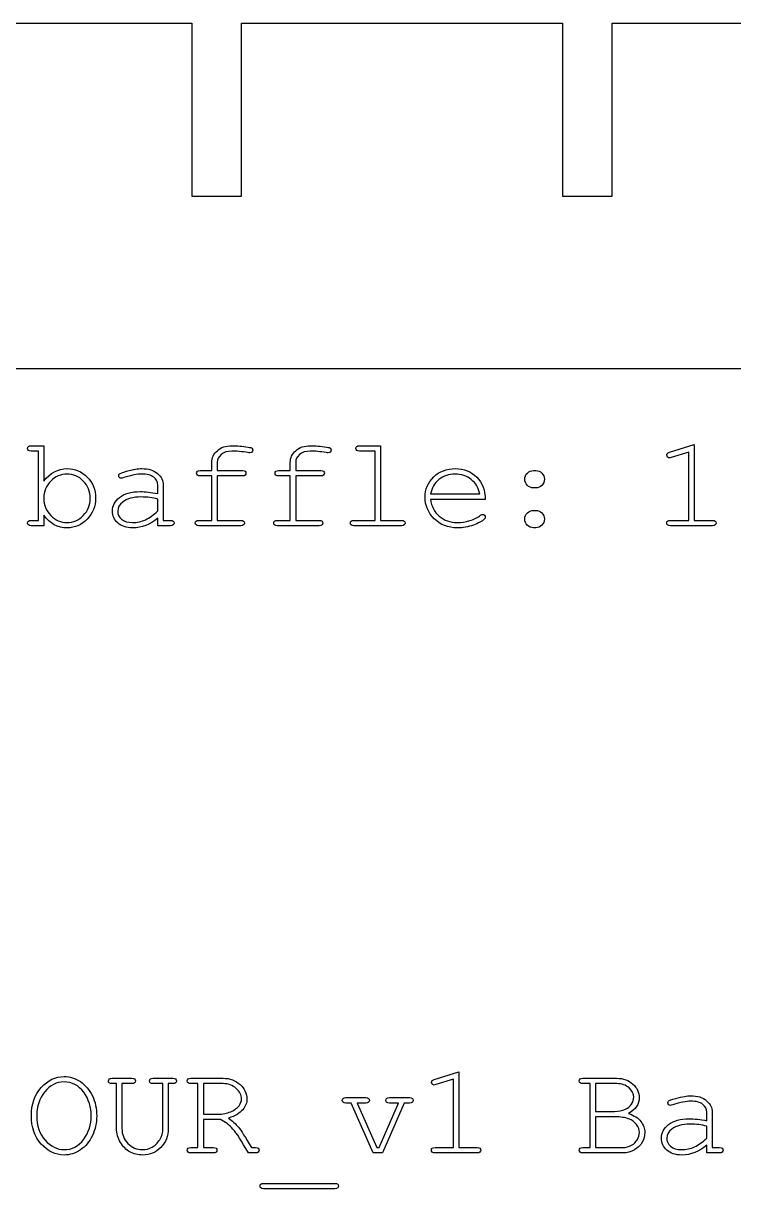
# Model space of a CAD drawing. Extents: x -1 to 217, y 141 to 272.
# Drawn here: x 25.22 to 53.97, y 140.92 to 188.12 of the extents above; entities that cross this region are included whole.
import ezdxf

# ---------------------------------------------------------------- set-up
doc = ezdxf.new("R2010")
doc.units = 0
doc.layers.add('Layer_1', color=7, linetype='CONTINUOUS')

msp = doc.modelspace()

# ---------------------------------------------------------------- linework, layer by layer
at = {"layer": 'Layer_1', "color": 1}
for p, q in [((19.056432, 188.116158), (32.045142, 188.116158)), ((32.045142, 188.116158), (32.045142, 181.110513)), ((34.056433, 181.110513), (34.056433, 188.116158)), ((34.056433, 188.116158), (47.045141, 188.116158)), ((47.045141, 188.116158), (47.045141, 181.110513)), ((49.056431, 181.110513), (49.056431, 188.116158)), ((49.056431, 188.116158), (62.045144, 188.116158)), ((32.045142, 181.110513), (33.050788, 181.110513)), ((33.050788, 181.110513), (34.056433, 181.110513)), ((47.045141, 181.110513), (48.050803, 181.110513)), ((48.050803, 181.110513), (49.056431, 181.110513)), ((213.050792, 174.116157), (3.050788, 174.116157))]:
    msp.add_line(p, q, dxfattribs=at)
at = {"layer": 'Layer_1', "color": 7}
for p, q in [((25.536754, 171.008854), (26.045767, 171.008854)), ((26.045767, 171.008854), (26.045767, 169.569665)), ((38.831033, 171.008854), (39.673359, 171.008854)), ((39.673359, 171.008854), (39.673359, 167.983198)), ((51.378587, 170.740136), (52.370775, 171.052779)), ((52.370775, 171.052779), (52.370775, 167.983198)), ((25.828726, 170.789229), (25.536754, 170.789229)), ((25.828726, 167.983198), (25.828726, 170.789229)), ((39.456317, 170.789229), (38.831033, 170.789229)), ((39.456317, 167.983198), (39.456317, 170.789229)), ((52.153734, 170.753055), (51.445767, 170.530847)), ((52.153734, 167.983198), (52.153734, 170.753055)), ((32.380264, 170.003747), (32.850519, 170.003747)), ((32.850519, 170.003747), (32.850519, 170.331893)), ((33.070143, 170.331893), (33.070143, 170.003747)), ((33.070143, 170.003747), (34.085584, 170.003747)), ((35.555264, 170.003747), (36.025519, 170.003747)), ((36.025519, 170.003747), (36.025519, 170.331893)), ((36.245143, 170.331893), (36.245143, 170.003747)), ((36.245143, 170.003747), (37.260584, 170.003747)), ((45.868329, 170.003747), (45.961347, 170.003747)), ((45.868329, 170.003747), (45.868329, 170.003747)), ((32.850519, 169.784122), (32.380264, 169.784122)), ((32.850519, 167.983198), (32.850519, 169.784122)), ((33.070144, 169.784122), (33.070144, 167.983198)), ((34.085584, 169.784122), (33.070144, 169.784122)), ((36.025519, 169.784122), (35.555264, 169.784122)), ((36.025519, 167.983198), (36.025519, 169.784122)), ((36.245144, 169.784122), (36.245144, 167.983198)), ((37.260584, 169.784122), (36.245144, 169.784122)), ((30.662539, 169.068403), (30.662539, 169.419803)), ((30.882163, 169.419803), (30.882163, 167.983199)), ((41.703726, 169.052901), (43.693268, 169.052901)), ((45.961347, 169.300948), (45.868329, 169.300948)), ((27.929373, 168.879785), (27.929373, 168.879785)), ((30.662539, 168.368188), (30.662539, 168.846195)), ((43.912893, 168.833276), (41.701142, 168.833276)), ((43.912893, 168.833276), (43.912893, 168.833276)), ((26.045767, 168.192488), (26.045767, 167.766157)), ((30.662539, 167.766157), (30.662539, 168.0788)), ((45.868329, 168.388858), (45.961347, 168.388858)), ((45.868329, 168.388858), (45.868329, 168.388858)), ((25.536754, 167.983198), (25.828726, 167.983198)), ((26.045767, 167.766157), (25.536754, 167.766157)), ((31.171552, 167.766157), (30.662539, 167.766157)), ((30.882163, 167.983199), (31.17155, 167.983199)), ((32.326003, 167.983198), (32.850519, 167.983198)), ((34.023574, 167.766157), (32.326003, 167.766157)), ((33.070144, 167.983198), (34.023574, 167.983198)), ((35.501003, 167.983198), (36.025519, 167.983198)), ((37.198574, 167.766157), (35.501003, 167.766157)), ((36.245144, 167.983198), (37.198574, 167.983198)), ((38.603656, 167.983198), (39.456317, 167.983198)), ((40.52602, 167.766157), (38.603656, 167.766157)), ((39.673359, 167.983198), (40.52602, 167.983198)), ((45.961347, 167.688643), (45.868329, 167.688643)), ((51.409593, 167.983198), (52.153734, 167.983198)), ((53.114915, 167.766157), (51.409593, 167.766157)), ((52.370775, 167.983198), (53.114915, 167.983198)), ((28.809937, 145.389229), (29.610922, 145.389229)), ((30.471335, 145.389229), (31.272319, 145.389229)), ((31.997858, 145.389229), (33.31044, 145.389229)), ((41.853592, 145.340136), (42.845776, 145.652779)), ((42.845776, 145.652779), (42.845776, 142.583198)), ((47.870273, 145.389229), (49.234532, 145.389229)), ((28.99339, 145.172188), (28.809939, 145.172188)), ((28.99339, 143.358345), (28.99339, 145.172188)), ((29.610922, 145.172188), (29.210429, 145.172188)), ((29.210429, 145.172188), (29.210429, 143.358345)), ((30.871827, 145.172188), (30.471335, 145.172188)), ((30.871827, 143.358345), (30.871827, 145.172188)), ((31.08887, 145.172188), (31.08887, 143.358345)), ((31.272319, 145.172188), (31.08887, 145.172188)), ((32.28983, 145.172188), (31.997858, 145.172188)), ((32.28983, 142.583198), (32.28983, 145.172188)), ((33.305272, 145.172188), (32.506871, 145.172188)), ((32.506871, 145.172188), (32.506871, 143.931953)), ((42.628733, 145.353055), (41.920768, 145.130847)), ((42.628733, 142.583198), (42.628733, 145.353055)), ((48.162246, 145.172188), (47.870273, 145.172188)), ((48.162246, 142.583198), (48.162246, 145.172188)), ((49.2397, 145.172188), (48.379286, 145.172188)), ((48.379286, 145.172188), (48.379286, 144.045642)), ((38.272927, 144.603747), (39.086831, 144.603747)), ((40.037678, 144.603747), (40.854165, 144.603747)), ((38.495136, 144.384122), (38.272927, 144.384122)), ((39.386554, 142.366157), (38.495136, 144.384122)), ((39.086831, 144.384122), (38.72768, 144.384122)), ((38.72768, 144.384122), (39.523497, 142.583198)), ((39.619098, 142.583198), (40.399412, 144.384122)), ((40.63454, 144.384122), (39.753457, 142.366157)), ((40.399412, 144.384122), (40.037678, 144.384122)), ((40.854165, 144.384122), (40.63454, 144.384122)), ((48.379286, 144.045642), (49.146683, 144.045642)), ((52.887539, 143.668403), (52.887539, 144.019803)), ((53.107157, 144.019803), (53.107157, 142.583199)), ((27.970714, 143.869942), (27.970714, 143.869942)), ((28.190339, 143.869942), (28.190339, 143.869942)), ((32.506871, 143.931953), (33.098566, 143.931953)), ((32.506871, 143.714912), (32.506871, 142.583198)), ((33.196751, 143.714912), (32.506871, 143.714912)), ((49.159602, 143.826017), (48.379286, 143.826017)), ((48.379286, 143.826017), (48.379286, 142.583198)), ((52.887539, 142.968188), (52.887539, 143.446195)), ((31.997858, 142.583198), (32.28983, 142.583198)), ((32.506871, 142.583198), (32.907363, 142.583198)), ((34.452489, 142.583198), (34.617853, 142.583198)), ((39.523497, 142.583198), (39.619098, 142.583198)), ((41.884594, 142.583198), (42.628733, 142.583198)), ((42.845776, 142.583198), (43.589915, 142.583198)), ((47.870273, 142.583198), (48.162246, 142.583198)), ((48.379286, 142.583198), (49.477412, 142.583198)), ((52.887539, 142.366157), (52.887539, 142.6788)), ((53.107157, 142.583199), (53.396544, 142.583199)), ((32.907363, 142.366157), (31.997858, 142.366157)), ((34.617853, 142.366157), (34.328465, 142.366157)), ((39.753457, 142.366157), (39.386554, 142.366157)), ((43.589915, 142.366157), (41.884594, 142.366157)), ((49.492913, 142.366157), (47.870273, 142.366157)), ((53.396551, 142.366157), (52.887539, 142.366157)), ((34.94548, 141.133675), (37.831609, 141.133675)), ((37.831611, 140.916634), (34.945482, 140.916634)), ((37.831609, 140.916633), (37.831611, 140.916634))]:
    msp.add_line(p, q, dxfattribs=at)
for points in [[(25.392062, 170.900333), (25.392062, 170.931336), (25.403259, 170.957174), (25.42565, 170.977848)], [(25.42565, 170.820235), (25.403255, 170.840902), (25.392062, 170.867602), (25.392062, 170.900333)], [(25.42565, 170.977848), (25.448044, 170.998515), (25.485077, 171.00885), (25.536754, 171.008854)], [(33.072728, 170.807316), (33.220865, 170.941671), (33.417236, 171.008851), (33.661839, 171.008854)], [(33.661839, 171.008854), (33.86682, 171.008851), (34.085583, 170.989903), (34.31813, 170.95201)], [(34.31813, 170.95201), (34.405977, 170.938226), (34.458945, 170.921862), (34.477035, 170.902917)], [(34.477035, 170.902917), (34.495118, 170.883966), (34.504163, 170.858989), (34.504163, 170.827986)], [(36.247728, 170.807316), (36.395865, 170.941671), (36.592236, 171.008851), (36.836839, 171.008854)], [(36.836839, 171.008854), (37.04182, 171.008851), (37.260583, 170.989903), (37.49313, 170.95201)], [(37.49313, 170.95201), (37.580977, 170.938226), (37.633945, 170.921862), (37.652035, 170.902917)], [(37.652035, 170.902917), (37.670118, 170.883966), (37.679163, 170.858989), (37.679163, 170.827986)], [(38.683754, 170.900333), (38.683753, 170.931336), (38.694951, 170.957174), (38.717345, 170.977848)], [(38.718637, 170.820235), (38.695381, 170.840902), (38.683754, 170.867602), (38.683754, 170.900333)], [(38.717345, 170.977848), (38.739736, 170.998515), (38.777634, 171.00885), (38.831033, 171.008854)], [(25.536754, 170.789229), (25.485077, 170.789226), (25.448042, 170.799561), (25.42565, 170.820235)], [(32.850519, 170.331893), (32.850518, 170.51448), (32.924588, 170.672954), (33.072728, 170.807316)], [(33.22388, 170.649703), (33.121387, 170.556682), (33.070141, 170.450746), (33.070143, 170.331893)], [(33.661838, 170.789229), (33.472356, 170.789226), (33.32637, 170.742717), (33.22388, 170.649703)], [(34.320712, 170.729801), (34.060605, 170.769417), (33.840981, 170.789226), (33.661838, 170.789229)], [(34.390475, 170.722049), (34.376692, 170.722047), (34.353438, 170.724632), (34.320712, 170.729801)], [(34.473158, 170.751764), (34.452485, 170.731951), (34.424924, 170.722047), (34.390475, 170.722049)], [(34.504163, 170.827986), (34.504161, 170.796978), (34.493823, 170.77157), (34.473158, 170.751764)], [(36.025519, 170.331893), (36.025518, 170.51448), (36.099588, 170.672954), (36.247728, 170.807316)], [(36.39888, 170.649703), (36.296387, 170.556682), (36.245141, 170.450746), (36.245143, 170.331893)], [(36.836838, 170.789229), (36.647356, 170.789226), (36.50137, 170.742717), (36.39888, 170.649703)], [(37.495712, 170.729801), (37.235605, 170.769417), (37.015981, 170.789226), (36.836838, 170.789229)], [(37.565475, 170.722049), (37.551692, 170.722047), (37.528438, 170.724632), (37.495712, 170.729801)], [(37.648158, 170.751764), (37.627485, 170.731951), (37.599924, 170.722047), (37.565475, 170.722049)], [(37.679163, 170.827986), (37.679161, 170.796978), (37.668823, 170.77157), (37.648158, 170.751764)], [(38.831033, 170.789229), (38.779356, 170.789226), (38.74189, 170.799561), (38.718637, 170.820235)], [(51.267484, 170.623864), (51.267483, 170.6497), (51.276095, 170.673815), (51.293321, 170.696211)], [(51.299781, 170.547642), (51.278247, 170.569171), (51.267484, 170.594578), (51.267484, 170.623864)], [(51.293321, 170.696211), (51.307101, 170.709989), (51.335523, 170.72463), (51.378587, 170.740136)], [(51.370836, 170.515344), (51.344998, 170.515341), (51.321312, 170.526107), (51.299781, 170.547642)], [(51.445767, 170.530847), (51.411314, 170.520508), (51.386338, 170.515341), (51.370836, 170.515344)], [(26.045767, 169.569665), (26.307593, 169.910727), (26.62368, 170.081259), (26.994029, 170.081262)], [(26.994029, 170.081262), (27.310976, 170.081259), (27.582277, 169.966279), (27.807933, 169.736321)], [(29.109661, 169.866804), (29.133777, 169.892641), (29.2311, 169.927953), (29.401633, 169.972741)], [(29.401633, 169.972741), (29.670349, 170.045086), (29.873609, 170.081259), (30.011415, 170.081262)], [(30.011415, 170.081262), (30.285298, 170.081259), (30.498894, 170.013649), (30.652202, 169.878432)], [(32.235571, 169.895227), (32.235571, 169.92623), (32.246768, 169.952068), (32.269159, 169.972741)], [(32.269159, 169.972741), (32.291554, 169.993409), (32.328587, 170.003745), (32.380264, 170.003747)], [(34.085584, 170.003747), (34.137259, 170.003745), (34.174293, 169.99341), (34.196689, 169.972741)], [(34.196689, 169.972741), (34.21908, 169.952068), (34.230277, 169.925369), (34.230277, 169.892643)], [(35.410571, 169.895227), (35.410571, 169.92623), (35.421768, 169.952068), (35.444159, 169.972741)], [(35.444159, 169.972741), (35.466554, 169.993409), (35.503587, 170.003745), (35.555264, 170.003747)], [(37.260584, 170.003747), (37.312259, 170.003745), (37.349293, 169.99341), (37.371689, 169.972741)], [(37.371689, 169.972741), (37.39408, 169.952068), (37.405277, 169.925369), (37.405277, 169.892643)], [(41.831625, 169.742781), (42.065029, 169.968433), (42.353986, 170.081259), (42.698497, 170.081262)], [(42.698497, 170.081262), (43.05334, 170.081259), (43.345311, 169.965418), (43.574412, 169.733738)], [(45.621574, 169.902978), (45.691336, 169.970155), (45.773588, 170.003745), (45.868329, 170.003747)], [(45.961347, 170.003747), (46.057808, 170.003745), (46.14049, 169.969294), (46.209394, 169.900394)], [(26.329987, 169.576125), (26.142228, 169.385781), (26.04835, 169.153668), (26.04835, 168.879785)], [(26.988862, 169.861637), (26.737368, 169.861635), (26.517743, 169.766464), (26.329987, 169.576125)], [(27.647736, 169.576125), (27.459976, 169.766464), (27.240351, 169.861635), (26.988862, 169.861637)], [(27.929373, 168.879785), (27.92937, 169.153668), (27.835491, 169.385781), (27.647736, 169.576125)], [(27.807933, 169.736321), (28.033584, 169.50636), (28.146411, 169.224293), (28.146414, 168.89012)], [(29.083824, 169.797041), (29.083823, 169.826323), (29.092435, 169.849577), (29.109661, 169.866804)], [(29.113538, 169.719527), (29.09373, 169.740195), (29.083824, 169.766033), (29.083824, 169.797041)], [(29.184593, 169.688521), (29.157031, 169.688519), (29.133347, 169.698854), (29.113538, 169.719527)], [(29.29053, 169.714359), (29.235408, 169.697131), (29.200095, 169.688519), (29.184593, 169.688521)], [(30.001081, 169.861637), (29.83227, 169.861635), (29.59542, 169.812542), (29.29053, 169.714359)], [(30.497174, 169.729862), (30.38693, 169.81771), (30.221565, 169.861635), (30.001081, 169.861637)], [(30.662539, 169.419803), (30.662537, 169.538657), (30.607415, 169.64201), (30.497174, 169.729862)], [(30.652202, 169.878432), (30.805507, 169.74321), (30.88216, 169.590334), (30.882163, 169.419803)], [(32.269159, 169.815128), (32.246765, 169.835797), (32.235568, 169.862496), (32.235571, 169.895227)], [(32.380264, 169.784122), (32.328587, 169.78412), (32.291552, 169.794455), (32.269159, 169.815128)], [(34.196689, 169.815128), (34.174295, 169.794456), (34.137259, 169.78412), (34.085584, 169.784122)], [(34.230277, 169.892643), (34.230275, 169.861635), (34.219076, 169.835797), (34.196689, 169.815128)], [(35.444159, 169.815128), (35.421765, 169.835797), (35.410568, 169.862496), (35.410571, 169.895227)], [(35.555264, 169.784122), (35.503587, 169.78412), (35.466552, 169.794455), (35.444159, 169.815128)], [(37.371689, 169.815128), (37.349295, 169.794456), (37.312259, 169.78412), (37.260584, 169.784122)], [(37.405277, 169.892643), (37.405275, 169.861635), (37.394076, 169.835797), (37.371689, 169.815128)], [(41.481517, 168.931461), (41.481517, 169.246686), (41.598219, 169.517125), (41.831625, 169.742781)], [(42.04479, 169.639428), (41.862199, 169.491287), (41.748511, 169.295778), (41.703726, 169.052901)], [(42.698497, 169.861637), (42.445281, 169.861635), (42.227379, 169.787565), (42.04479, 169.639428)], [(43.353496, 169.636844), (43.170042, 169.786704), (42.95171, 169.861635), (42.698497, 169.861637)], [(43.693268, 169.052901), (43.650202, 169.292333), (43.536945, 169.486981), (43.353496, 169.636844)], [(43.574412, 169.733738), (43.803509, 169.502053), (43.916336, 169.2019), (43.912893, 168.833276)], [(45.51693, 169.649763), (45.516928, 169.751392), (45.551809, 169.835797), (45.621574, 169.902978)], [(45.620283, 169.4043), (45.551379, 169.473201), (45.516928, 169.555022), (45.51693, 169.649763)], [(46.312747, 169.654931), (46.312745, 169.553299), (46.277864, 169.468894), (46.208102, 169.401717)], [(46.209394, 169.900394), (46.278294, 169.83149), (46.312745, 169.749669), (46.312747, 169.654931)], [(29.112246, 168.913374), (29.305171, 169.070125), (29.586807, 169.148501), (29.957156, 169.148502)], [(29.957156, 169.148502), (30.057062, 169.148501), (30.165582, 169.142041), (30.282717, 169.129123)], [(30.282717, 169.129123), (30.399849, 169.116203), (30.526456, 169.095963), (30.662539, 169.068403)], [(45.868329, 169.300948), (45.771865, 169.300946), (45.689183, 169.335397), (45.620283, 169.4043)], [(46.208102, 169.401717), (46.138337, 169.334536), (46.056085, 169.300946), (45.961347, 169.300948)], [(26.04835, 168.879785), (26.04835, 168.605899), (26.142228, 168.373786), (26.329987, 168.183445)], [(27.647736, 168.183445), (27.835491, 168.373786), (27.92937, 168.605899), (27.929373, 168.879785)], [(28.146414, 168.89012), (28.146411, 168.5525), (28.032292, 168.266557), (27.804057, 168.032291)], [(28.822858, 168.36302), (28.822858, 168.57317), (28.91932, 168.756621), (29.112246, 168.913374)], [(29.241437, 168.727339), (29.107078, 168.625708), (29.039898, 168.504269), (29.039899, 168.36302)], [(29.98041, 168.931461), (29.665183, 168.93146), (29.418859, 168.863419), (29.241437, 168.727339)], [(30.339561, 168.91079), (30.225871, 168.92457), (30.106154, 168.93146), (29.98041, 168.931461)], [(30.662539, 168.846195), (30.560907, 168.875477), (30.453248, 168.897009), (30.339561, 168.91079)], [(41.854879, 168.046502), (41.605971, 168.290242), (41.481517, 168.585228), (41.481517, 168.931461)], [(41.701142, 168.833276), (41.739037, 168.5525), (41.856601, 168.326416), (42.053833, 168.155023)], [(26.994029, 167.680891), (26.615067, 167.680891), (26.29898, 167.851424), (26.045767, 168.192488)], [(26.329987, 168.183445), (26.517743, 167.993103), (26.737368, 167.897932), (26.988862, 167.897932)], [(26.988862, 167.897932), (27.240351, 167.897932), (27.459976, 167.993103), (27.647736, 168.183445)], [(27.804057, 168.032291), (27.575817, 167.798025), (27.305808, 167.680891), (26.994029, 167.680891)], [(29.042483, 167.878554), (28.896066, 168.010328), (28.822858, 168.171817), (28.822858, 168.36302)], [(29.039899, 168.36302), (29.039898, 168.232106), (29.091144, 168.121863), (29.193637, 168.032291)], [(29.193637, 168.032291), (29.296127, 167.942719), (29.445558, 167.897932), (29.64193, 167.897932)], [(30.662539, 168.0788), (30.347311, 167.813527), (30.010553, 167.680891), (29.652265, 167.680891)], [(30.165153, 168.010329), (30.32621, 168.085259), (30.492005, 168.204546), (30.662539, 168.368188)], [(42.786347, 167.680891), (42.414275, 167.680891), (42.103786, 167.802762), (41.854879, 168.046502)], [(42.053833, 168.155023), (42.251064, 167.983629), (42.495235, 167.897932), (42.786347, 167.897932)], [(43.29536, 167.978031), (43.47278, 168.03143), (43.617474, 168.102054), (43.729442, 168.189904)], [(43.87672, 168.034875), (43.794035, 167.948747), (43.647188, 167.868218), (43.436178, 167.793288)], [(43.729442, 168.189904), (43.762169, 168.215742), (43.79059, 168.228661), (43.814708, 168.228662)], [(43.814708, 168.228662), (43.842267, 168.228661), (43.866382, 168.217895), (43.887055, 168.196364)], [(43.918061, 168.120141), (43.918058, 168.090857), (43.904278, 168.062435), (43.87672, 168.034875)], [(43.887055, 168.196364), (43.907724, 168.174832), (43.918057, 168.149424), (43.918061, 168.120141)], [(45.51693, 168.037459), (45.516928, 168.137366), (45.551809, 168.22091), (45.621574, 168.288089)], [(45.620283, 167.790704), (45.551379, 167.858744), (45.516928, 167.940996), (45.51693, 168.037459)], [(45.621574, 168.288089), (45.691336, 168.355268), (45.773588, 168.388858), (45.868329, 168.388858)], [(45.961347, 168.388858), (46.057808, 168.388858), (46.14049, 168.354838), (46.209394, 168.286798)], [(46.312747, 168.040043), (46.312745, 167.940135), (46.277864, 167.856591), (46.208102, 167.789412)], [(46.209394, 168.286798), (46.278294, 168.218756), (46.312745, 168.136505), (46.312747, 168.040043)], [(25.392062, 167.874678), (25.392062, 167.907406), (25.403259, 167.933675), (25.42565, 167.953485)], [(25.42565, 167.797163), (25.403255, 167.817834), (25.392062, 167.843672), (25.392062, 167.874678)], [(25.42565, 167.953485), (25.448044, 167.973294), (25.485077, 167.983198), (25.536754, 167.983198)], [(25.536754, 167.766157), (25.485077, 167.766157), (25.448042, 167.776493), (25.42565, 167.797163)], [(29.652265, 167.680891), (29.392159, 167.680891), (29.188899, 167.746779), (29.042483, 167.878554)], [(29.64193, 167.897932), (29.829686, 167.897932), (30.004094, 167.935398), (30.165153, 168.010329)], [(31.17155, 167.983199), (31.224947, 167.983198), (31.262843, 167.973294), (31.285239, 167.953485)], [(31.285239, 167.797163), (31.262844, 167.776493), (31.224948, 167.766157), (31.171552, 167.766157)], [(31.285239, 167.953485), (31.30763, 167.933675), (31.318827, 167.907406), (31.318827, 167.874678)], [(31.318827, 167.874678), (31.318824, 167.843672), (31.307626, 167.817834), (31.285239, 167.797163)], [(32.181308, 167.874678), (32.181307, 167.907406), (32.192505, 167.933675), (32.214899, 167.953485)], [(32.214899, 167.797163), (32.192505, 167.817834), (32.181308, 167.843672), (32.181308, 167.874678)], [(32.214899, 167.953485), (32.23729, 167.973294), (32.274326, 167.983198), (32.326003, 167.983198)], [(32.326003, 167.766157), (32.274326, 167.766157), (32.237292, 167.776493), (32.214899, 167.797163)], [(34.023574, 167.983198), (34.075248, 167.983198), (34.112283, 167.973294), (34.134678, 167.953485)], [(34.134678, 167.797163), (34.112283, 167.776493), (34.075248, 167.766157), (34.023574, 167.766157)], [(34.134678, 167.953485), (34.157069, 167.933675), (34.168266, 167.907406), (34.16827, 167.874678)], [(34.16827, 167.874678), (34.168267, 167.843672), (34.157069, 167.817834), (34.134678, 167.797163)], [(35.356308, 167.874678), (35.356307, 167.907406), (35.367505, 167.933675), (35.389899, 167.953485)], [(35.389899, 167.797163), (35.367505, 167.817834), (35.356308, 167.843672), (35.356308, 167.874678)], [(35.389899, 167.953485), (35.41229, 167.973294), (35.449326, 167.983198), (35.501003, 167.983198)], [(35.501003, 167.766157), (35.449326, 167.766157), (35.412292, 167.776493), (35.389899, 167.797163)], [(37.198574, 167.983198), (37.250248, 167.983198), (37.287283, 167.973294), (37.309678, 167.953485)], [(37.309678, 167.797163), (37.287283, 167.776493), (37.250248, 167.766157), (37.198574, 167.766157)], [(37.309678, 167.953485), (37.332069, 167.933675), (37.343266, 167.907406), (37.34327, 167.874678)], [(37.34327, 167.874678), (37.343267, 167.843672), (37.332069, 167.817834), (37.309678, 167.797163)], [(38.492552, 167.797163), (38.470158, 167.817834), (38.458961, 167.843672), (38.458964, 167.874678)], [(38.458964, 167.874678), (38.458964, 167.907406), (38.470161, 167.933675), (38.492552, 167.953485)], [(38.492552, 167.953485), (38.514947, 167.973294), (38.551979, 167.983198), (38.603656, 167.983198)], [(38.603656, 167.766157), (38.551979, 167.766157), (38.514945, 167.776493), (38.492552, 167.797163)], [(40.52602, 167.983198), (40.579416, 167.983198), (40.617312, 167.973294), (40.639708, 167.953485)], [(40.639708, 167.797163), (40.617312, 167.776493), (40.579416, 167.766157), (40.52602, 167.766157)], [(40.639708, 167.953485), (40.662099, 167.933675), (40.673296, 167.907406), (40.673296, 167.874678)], [(40.673296, 167.874678), (40.673294, 167.843672), (40.662095, 167.817834), (40.639708, 167.797163)], [(42.786347, 167.897932), (42.948265, 167.897932), (43.117935, 167.924632), (43.29536, 167.978031)], [(43.436178, 167.793288), (43.225164, 167.718357), (43.008554, 167.680891), (42.786347, 167.680891)], [(45.868329, 167.688643), (45.771865, 167.688643), (45.689183, 167.722663), (45.620283, 167.790704)], [(46.208102, 167.789412), (46.138337, 167.722233), (46.056085, 167.688643), (45.961347, 167.688643)], [(51.298489, 167.797163), (51.276095, 167.817834), (51.264897, 167.843672), (51.264901, 167.874678)], [(51.264901, 167.874678), (51.2649, 167.907406), (51.276098, 167.933675), (51.298489, 167.953485)], [(51.298489, 167.953485), (51.32088, 167.973294), (51.357916, 167.983198), (51.409593, 167.983198)], [(51.409593, 167.766157), (51.357916, 167.766157), (51.320881, 167.776493), (51.298489, 167.797163)], [(53.114915, 167.983198), (53.166589, 167.983198), (53.203624, 167.973294), (53.22602, 167.953485)], [(53.22602, 167.797163), (53.203624, 167.776493), (53.166589, 167.766157), (53.114915, 167.766157)], [(53.22602, 167.953485), (53.248411, 167.933675), (53.259608, 167.907406), (53.259608, 167.874678)], [(53.259608, 167.874678), (53.259605, 167.843672), (53.248407, 167.817834), (53.22602, 167.797163)], [(25.943706, 145.014575), (26.209838, 145.31085), (26.517743, 145.458989), (26.867422, 145.458992)], [(26.867422, 145.458992), (27.103409, 145.458989), (27.323895, 145.390087), (27.52888, 145.252286)], [(28.701417, 145.36339), (28.722086, 145.380613), (28.75826, 145.389226), (28.809937, 145.389229)], [(29.610922, 145.389229), (29.662597, 145.389226), (29.699632, 145.379321), (29.722026, 145.359514)], [(30.36023, 145.359514), (30.382621, 145.379321), (30.419656, 145.389225), (30.471335, 145.389229)], [(31.272319, 145.389229), (31.323993, 145.389226), (31.361027, 145.379321), (31.383423, 145.359514)], [(31.886754, 145.359515), (31.909148, 145.379321), (31.946181, 145.389226), (31.997858, 145.389229)], [(33.31044, 145.389229), (33.580878, 145.389226), (33.808684, 145.303529), (33.99386, 145.132139)], [(47.759169, 145.359515), (47.781571, 145.379321), (47.818598, 145.389226), (47.870273, 145.389229)], [(49.234532, 145.389229), (49.504971, 145.389226), (49.725027, 145.311281), (49.894699, 145.155393)], [(25.544505, 143.869942), (25.544505, 144.33675), (25.677572, 144.718294), (25.943706, 145.014575)], [(26.867422, 145.241951), (26.56253, 145.241948), (26.301995, 145.10802), (26.085816, 144.840167)], [(27.663239, 144.820788), (27.458254, 145.101561), (27.192982, 145.241948), (26.867422, 145.241951)], [(27.52888, 145.252286), (27.733861, 145.11448), (27.89535, 144.922416), (28.013347, 144.676094)], [(28.665243, 145.280708), (28.665243, 145.313434), (28.677301, 145.340994), (28.701417, 145.36339)], [(28.698835, 145.201902), (28.67644, 145.221708), (28.665243, 145.247977), (28.665243, 145.280708)], [(28.809939, 145.172188), (28.758262, 145.172185), (28.721228, 145.18209), (28.698835, 145.201902)], [(29.722026, 145.201901), (29.699632, 145.182089), (29.662597, 145.172185), (29.610922, 145.172188)], [(29.722026, 145.359514), (29.744417, 145.339702), (29.755614, 145.313433), (29.755614, 145.280708)], [(29.755614, 145.280708), (29.755613, 145.247976), (29.744417, 145.221708), (29.722026, 145.201901)], [(30.36023, 145.201901), (30.337836, 145.221708), (30.326639, 145.247977), (30.326642, 145.280708)], [(30.326642, 145.280708), (30.32664, 145.313433), (30.337836, 145.339702), (30.36023, 145.359514)], [(30.471335, 145.172188), (30.419656, 145.172185), (30.382621, 145.182089), (30.36023, 145.201901)], [(31.383423, 145.201901), (31.361026, 145.182089), (31.323993, 145.172185), (31.272319, 145.172188)], [(31.383423, 145.359514), (31.405814, 145.339702), (31.417011, 145.313433), (31.417011, 145.280708)], [(31.417011, 145.280708), (31.417009, 145.247976), (31.405811, 145.221708), (31.383423, 145.201901)], [(31.853166, 145.280708), (31.853166, 145.313434), (31.864363, 145.339702), (31.886754, 145.359515)], [(31.886754, 145.201902), (31.864359, 145.221708), (31.853166, 145.247977), (31.853166, 145.280708)], [(31.997858, 145.172188), (31.946181, 145.172185), (31.909147, 145.18209), (31.886754, 145.201902)], [(33.836247, 144.975817), (33.69069, 145.106728), (33.513698, 145.172185), (33.305272, 145.172188)], [(34.05458, 144.562406), (34.054578, 144.707098), (33.9818, 144.844901), (33.836247, 144.975817)], [(33.99386, 145.132139), (34.179032, 144.960742), (34.271619, 144.767387), (34.271621, 144.552071)], [(41.774781, 145.147642), (41.753262, 145.169171), (41.742467, 145.194578), (41.742502, 145.223864)], [(41.742502, 145.223864), (41.742498, 145.2497), (41.75111, 145.273815), (41.768325, 145.296211)], [(41.768325, 145.296211), (41.782119, 145.309989), (41.810528, 145.32463), (41.853592, 145.340136)], [(41.845834, 145.115344), (41.820011, 145.115341), (41.796311, 145.126107), (41.774781, 145.147642)], [(41.920768, 145.130847), (41.886301, 145.120508), (41.861339, 145.115341), (41.845834, 145.115344)], [(47.725585, 145.280708), (47.725585, 145.313434), (47.736768, 145.339702), (47.759169, 145.359515)], [(47.759169, 145.201902), (47.736768, 145.221708), (47.725585, 145.247977), (47.725585, 145.280708)], [(47.870273, 145.172188), (47.818598, 145.172185), (47.781564, 145.18209), (47.759169, 145.201902)], [(49.738376, 145.000364), (49.610907, 145.11491), (49.444682, 145.172185), (49.2397, 145.172188)], [(49.929582, 144.624418), (49.929578, 144.760496), (49.865842, 144.885812), (49.738376, 145.000364)], [(49.894699, 145.155393), (50.064367, 144.9995), (50.149203, 144.816479), (50.149203, 144.606331)], [(26.085816, 144.840167), (25.869636, 144.572308), (25.761546, 144.2489), (25.761546, 143.869942)], [(27.970714, 143.869942), (27.970711, 144.223062), (27.868219, 144.540011), (27.663239, 144.820788)], [(28.013347, 144.676094), (28.131338, 144.429768), (28.190335, 144.16105), (28.190339, 143.869942)], [(33.949935, 144.278185), (34.019696, 144.371201), (34.054578, 144.465941), (34.05458, 144.562406)], [(34.271621, 144.552071), (34.271619, 144.397039), (34.214344, 144.251053), (34.099797, 144.114113)], [(38.161823, 144.415128), (38.139429, 144.435797), (38.128232, 144.462496), (38.128235, 144.495227)], [(38.128235, 144.495227), (38.128235, 144.52623), (38.139432, 144.552068), (38.161823, 144.572741)], [(38.161823, 144.572741), (38.184217, 144.593409), (38.221251, 144.603745), (38.272927, 144.603747)], [(39.086831, 144.603747), (39.138506, 144.603745), (39.175541, 144.59341), (39.197935, 144.572741)], [(39.197935, 144.572741), (39.220326, 144.552068), (39.231523, 144.525369), (39.231523, 144.492643)], [(39.231523, 144.492643), (39.231522, 144.461635), (39.220326, 144.435797), (39.197935, 144.415128)], [(39.892982, 144.495227), (39.89298, 144.52623), (39.904175, 144.552068), (39.926573, 144.572741)], [(39.926573, 144.415128), (39.904179, 144.435797), (39.892982, 144.462496), (39.892982, 144.495227)], [(39.926573, 144.572741), (39.948964, 144.593409), (39.985999, 144.603745), (40.037678, 144.603747)], [(40.854165, 144.603747), (40.907561, 144.603745), (40.945027, 144.59341), (40.966561, 144.572741)], [(40.966561, 144.572741), (40.988091, 144.552068), (40.998855, 144.525369), (40.998858, 144.492643)], [(40.998858, 144.492643), (40.998855, 144.461635), (40.988088, 144.435797), (40.966561, 144.415128)], [(50.149203, 144.606331), (50.149203, 144.341056), (50.007094, 144.1266), (49.722875, 143.962959)], [(49.841729, 144.345365), (49.900294, 144.436658), (49.929578, 144.529675), (49.929582, 144.624418)], [(51.308833, 144.397041), (51.308833, 144.426323), (51.317441, 144.449577), (51.334657, 144.466804)], [(51.334657, 144.466804), (51.358787, 144.492641), (51.456093, 144.527953), (51.626626, 144.572741)], [(52.22608, 144.461637), (52.057269, 144.461635), (51.820421, 144.412542), (51.515529, 144.314359)], [(51.626626, 144.572741), (51.895344, 144.645086), (52.098604, 144.681259), (52.23641, 144.681262)], [(52.722174, 144.329862), (52.611931, 144.41771), (52.446566, 144.461635), (52.22608, 144.461637)], [(52.23641, 144.681262), (52.510292, 144.681259), (52.723889, 144.613649), (52.877195, 144.478432)], [(52.877195, 144.478432), (53.030502, 144.34321), (53.107153, 144.190334), (53.107157, 144.019803)], [(33.098566, 143.931953), (33.288045, 143.931952), (33.459869, 143.966403), (33.614038, 144.035306)], [(34.099797, 144.114113), (33.985245, 143.977169), (33.793612, 143.86305), (33.524897, 143.771756)], [(33.614038, 144.035306), (33.768204, 144.104206), (33.88017, 144.185166), (33.949935, 144.278185)], [(38.272927, 144.384122), (38.221251, 144.38412), (38.184216, 144.394455), (38.161823, 144.415128)], [(39.197935, 144.415128), (39.175541, 144.394456), (39.138506, 144.38412), (39.086831, 144.384122)], [(40.037678, 144.384122), (39.985999, 144.38412), (39.948964, 144.394455), (39.926573, 144.415128)], [(40.966561, 144.415128), (40.945028, 144.394456), (40.907561, 144.38412), (40.854165, 144.384122)], [(49.146683, 144.045642), (49.310323, 144.04564), (49.460183, 144.075784), (49.596267, 144.136075)], [(49.596267, 144.136075), (49.701341, 144.184305), (49.783161, 144.254068), (49.841729, 144.345365)], [(49.722875, 143.962959), (49.948526, 143.881998), (50.11389, 143.774339), (50.218969, 143.639982)], [(51.338537, 144.319527), (51.318711, 144.340195), (51.308833, 144.366033), (51.308833, 144.397041)], [(51.409594, 144.288521), (51.382042, 144.288519), (51.358346, 144.298854), (51.338537, 144.319527)], [(51.515529, 144.314359), (51.460408, 144.297131), (51.425095, 144.288519), (51.409594, 144.288521)], [(52.887539, 144.019803), (52.887535, 144.138657), (52.832417, 144.24201), (52.722174, 144.329862)], [(25.943706, 142.726601), (25.677572, 143.023739), (25.544505, 143.404853), (25.544505, 143.869942)], [(25.761546, 143.869942), (25.761546, 143.466864), (25.874803, 143.137427), (26.101319, 142.88163)], [(27.663239, 142.917803), (27.868219, 143.197717), (27.970711, 143.515096), (27.970714, 143.869942)], [(28.190339, 143.869942), (28.190335, 143.580552), (28.131769, 143.312266), (28.014639, 143.065081)], [(33.704472, 143.332507), (33.557193, 143.496148), (33.387952, 143.623616), (33.196751, 143.714912)], [(33.524897, 143.771756), (33.679924, 143.664957), (33.81256, 143.544379), (33.922805, 143.410021)], [(49.722875, 143.745918), (49.586791, 143.799316), (49.399032, 143.826015), (49.159602, 143.826017)], [(50.041977, 143.51079), (49.965322, 143.614142), (49.858952, 143.692518), (49.722875, 143.745918)], [(50.156958, 143.190397), (50.156954, 143.300639), (50.118628, 143.407437), (50.041977, 143.51079)], [(50.218969, 143.639982), (50.32404, 143.505622), (50.376579, 143.357483), (50.376583, 143.195564)], [(51.047859, 142.96302), (51.047859, 143.17317), (51.144319, 143.356621), (51.337246, 143.513374)], [(51.337246, 143.513374), (51.53017, 143.670125), (51.811806, 143.748501), (52.182156, 143.748502)], [(52.205411, 143.531461), (51.890183, 143.53146), (51.643859, 143.463419), (51.466437, 143.327339)], [(52.182156, 143.748502), (52.282063, 143.748501), (52.390581, 143.742041), (52.507717, 143.729123)], [(52.56456, 143.51079), (52.45087, 143.52457), (52.331155, 143.53146), (52.205411, 143.531461)], [(52.507717, 143.729123), (52.62485, 143.716203), (52.751455, 143.695963), (52.887539, 143.668403)], [(52.887539, 143.446195), (52.785907, 143.475477), (52.678246, 143.497009), (52.56456, 143.51079)], [(28.014639, 143.065081), (27.897503, 142.817895), (27.736014, 142.625401), (27.530172, 142.487597)], [(29.151003, 142.791196), (29.045927, 142.962589), (28.99339, 143.151638), (28.99339, 143.358345)], [(29.210429, 143.358345), (29.210429, 143.11891), (29.29225, 142.915649), (29.455893, 142.748563)], [(30.73876, 142.898425), (30.827469, 143.034505), (30.871824, 143.187812), (30.871827, 143.358345)], [(31.08887, 143.358345), (31.088867, 143.053453), (30.987237, 142.797655), (30.783979, 142.59095)], [(34.328465, 142.366157), (34.059745, 142.846748), (33.851748, 143.168864), (33.704472, 143.332507)], [(33.922805, 143.410021), (34.033046, 143.275662), (34.209607, 143.000054), (34.452489, 142.583198)], [(50.076859, 142.906176), (50.130256, 142.997471), (50.156954, 143.092211), (50.156958, 143.190397)], [(50.376583, 143.195564), (50.376579, 143.05087), (50.342116, 142.918664), (50.27323, 142.798948)], [(51.466437, 143.327339), (51.332078, 143.225708), (51.264898, 143.104269), (51.264898, 142.96302)], [(26.867422, 142.280891), (26.517743, 142.280891), (26.209838, 142.429461), (25.943706, 142.726601)], [(26.101319, 142.88163), (26.327833, 142.625831), (26.5832, 142.497932), (26.867422, 142.497932)], [(26.867422, 142.497932), (27.192982, 142.497932), (27.458254, 142.637889), (27.663239, 142.917803)], [(29.533409, 142.407499), (29.383546, 142.491903), (29.256078, 142.619802), (29.151003, 142.791196)], [(29.455893, 142.748563), (29.619534, 142.581476), (29.81332, 142.497932), (30.037252, 142.497932)], [(30.037252, 142.497932), (30.180222, 142.497932), (30.310705, 142.53066), (30.428701, 142.596117)], [(30.783979, 142.59095), (30.580716, 142.384244), (30.335253, 142.280891), (30.047589, 142.280891)], [(30.428701, 142.596117), (30.546694, 142.661574), (30.650047, 142.762343), (30.73876, 142.898425)], [(31.853166, 142.474678), (31.853166, 142.507406), (31.864363, 142.533675), (31.886754, 142.553485)], [(31.886754, 142.553485), (31.909148, 142.573294), (31.946181, 142.583198), (31.997858, 142.583198)], [(32.907363, 142.583198), (32.960761, 142.583198), (32.998657, 142.573294), (33.021051, 142.553485)], [(33.021051, 142.553485), (33.043442, 142.533675), (33.054639, 142.507406), (33.054639, 142.474678)], [(34.617853, 142.583198), (34.669527, 142.583198), (34.706561, 142.573294), (34.728958, 142.553485)], [(34.728958, 142.553485), (34.751348, 142.533675), (34.762546, 142.507406), (34.762549, 142.474678)], [(41.739906, 142.474678), (41.739906, 142.507406), (41.751089, 142.533675), (41.77349, 142.553485)], [(41.77349, 142.553485), (41.795891, 142.573294), (41.832915, 142.583198), (41.884594, 142.583198)], [(43.589915, 142.583198), (43.641589, 142.583198), (43.678624, 142.573294), (43.701018, 142.553485)], [(43.701018, 142.553485), (43.72342, 142.533675), (43.734603, 142.507406), (43.734603, 142.474678)], [(47.725585, 142.474678), (47.725585, 142.507406), (47.736768, 142.533675), (47.759169, 142.553485)], [(47.759169, 142.553485), (47.781571, 142.573294), (47.818598, 142.583198), (47.870273, 142.583198)], [(49.477412, 142.583198), (49.616936, 142.583198), (49.738376, 142.614204), (49.841729, 142.676216)], [(49.841729, 142.676216), (49.945079, 142.738227), (50.023456, 142.814881), (50.076859, 142.906176)], [(50.27323, 142.798948), (50.204325, 142.67923), (50.098816, 142.577169), (49.95671, 142.492765)], [(51.267484, 142.478554), (51.121067, 142.610328), (51.047859, 142.771817), (51.047859, 142.96302)], [(51.264898, 142.96302), (51.264898, 142.832106), (51.316143, 142.721863), (51.418635, 142.632291)], [(51.418635, 142.632291), (51.521128, 142.542719), (51.670558, 142.497932), (51.866928, 142.497932)], [(51.866928, 142.497932), (52.054687, 142.497932), (52.229093, 142.535398), (52.390154, 142.610329)], [(52.887539, 142.6788), (52.572311, 142.413527), (52.235552, 142.280891), (51.877264, 142.280891)], [(52.390154, 142.610329), (52.551211, 142.685259), (52.717006, 142.804546), (52.887539, 142.968188)], [(53.396544, 142.583199), (53.449941, 142.583198), (53.487836, 142.573294), (53.510234, 142.553485)], [(53.510234, 142.553485), (53.532635, 142.533675), (53.543818, 142.507406), (53.543818, 142.474678)], [(27.530172, 142.487597), (27.324326, 142.349793), (27.103409, 142.280891), (26.867422, 142.280891)], [(30.047589, 142.280891), (29.854663, 142.280891), (29.68327, 142.323094), (29.533409, 142.407499)], [(31.886754, 142.397163), (31.864359, 142.417834), (31.853166, 142.443672), (31.853166, 142.474678)], [(31.997858, 142.366157), (31.946181, 142.366157), (31.909147, 142.376493), (31.886754, 142.397163)], [(33.021051, 142.397163), (32.998657, 142.376493), (32.960761, 142.366157), (32.907363, 142.366157)], [(33.054639, 142.474678), (33.054638, 142.443672), (33.043442, 142.417834), (33.021051, 142.397163)], [(34.728958, 142.397163), (34.706561, 142.376493), (34.669527, 142.366157), (34.617853, 142.366157)], [(34.762549, 142.474678), (34.762546, 142.443672), (34.751348, 142.417834), (34.728958, 142.397163)], [(41.77349, 142.397163), (41.751089, 142.417834), (41.739906, 142.443672), (41.739906, 142.474678)], [(41.884594, 142.366157), (41.832915, 142.366157), (41.795881, 142.376493), (41.77349, 142.397163)], [(43.701018, 142.397163), (43.678624, 142.376493), (43.641589, 142.366157), (43.589915, 142.366157)], [(43.734603, 142.474678), (43.734599, 142.443672), (43.723384, 142.417834), (43.701018, 142.397163)], [(47.759169, 142.397163), (47.736768, 142.417834), (47.725585, 142.443672), (47.725585, 142.474678)], [(47.870273, 142.366157), (47.818598, 142.366157), (47.781564, 142.376493), (47.759169, 142.397163)], [(49.95671, 142.492765), (49.814597, 142.40836), (49.659999, 142.366157), (49.492913, 142.366157)], [(51.877264, 142.280891), (51.617158, 142.280891), (51.413898, 142.346779), (51.267484, 142.478554)], [(53.510234, 142.397163), (53.487843, 142.376493), (53.449948, 142.366157), (53.396551, 142.366157)], [(53.543818, 142.474678), (53.543815, 142.443672), (53.532635, 142.417834), (53.510234, 142.397163)], [(34.834376, 141.103961), (34.85677, 141.123771), (34.893804, 141.133676), (34.94548, 141.133675)], [(37.831609, 141.133675), (37.885005, 141.133676), (37.92247, 141.123771), (37.944005, 141.103961)], [(34.800788, 141.025154), (34.800788, 141.057884), (34.811985, 141.084153), (34.834376, 141.103961)], [(34.834378, 140.946348), (34.811984, 140.966158), (34.800788, 140.992427), (34.800788, 141.025154)], [(34.945482, 140.916634), (34.893805, 140.916635), (34.85677, 140.92654), (34.834378, 140.946348)], [(37.944005, 140.946348), (37.922471, 140.92654), (37.885005, 140.916635), (37.831609, 140.916633)], [(37.944005, 141.103961), (37.965535, 141.084152), (37.976298, 141.057884), (37.976302, 141.025154)], [(37.976302, 141.025154), (37.976299, 140.992427), (37.965531, 140.966158), (37.944005, 140.946348)]]:
    msp.add_open_spline(points, degree=3, dxfattribs=at)

doc.saveas('drawing.dxf')
